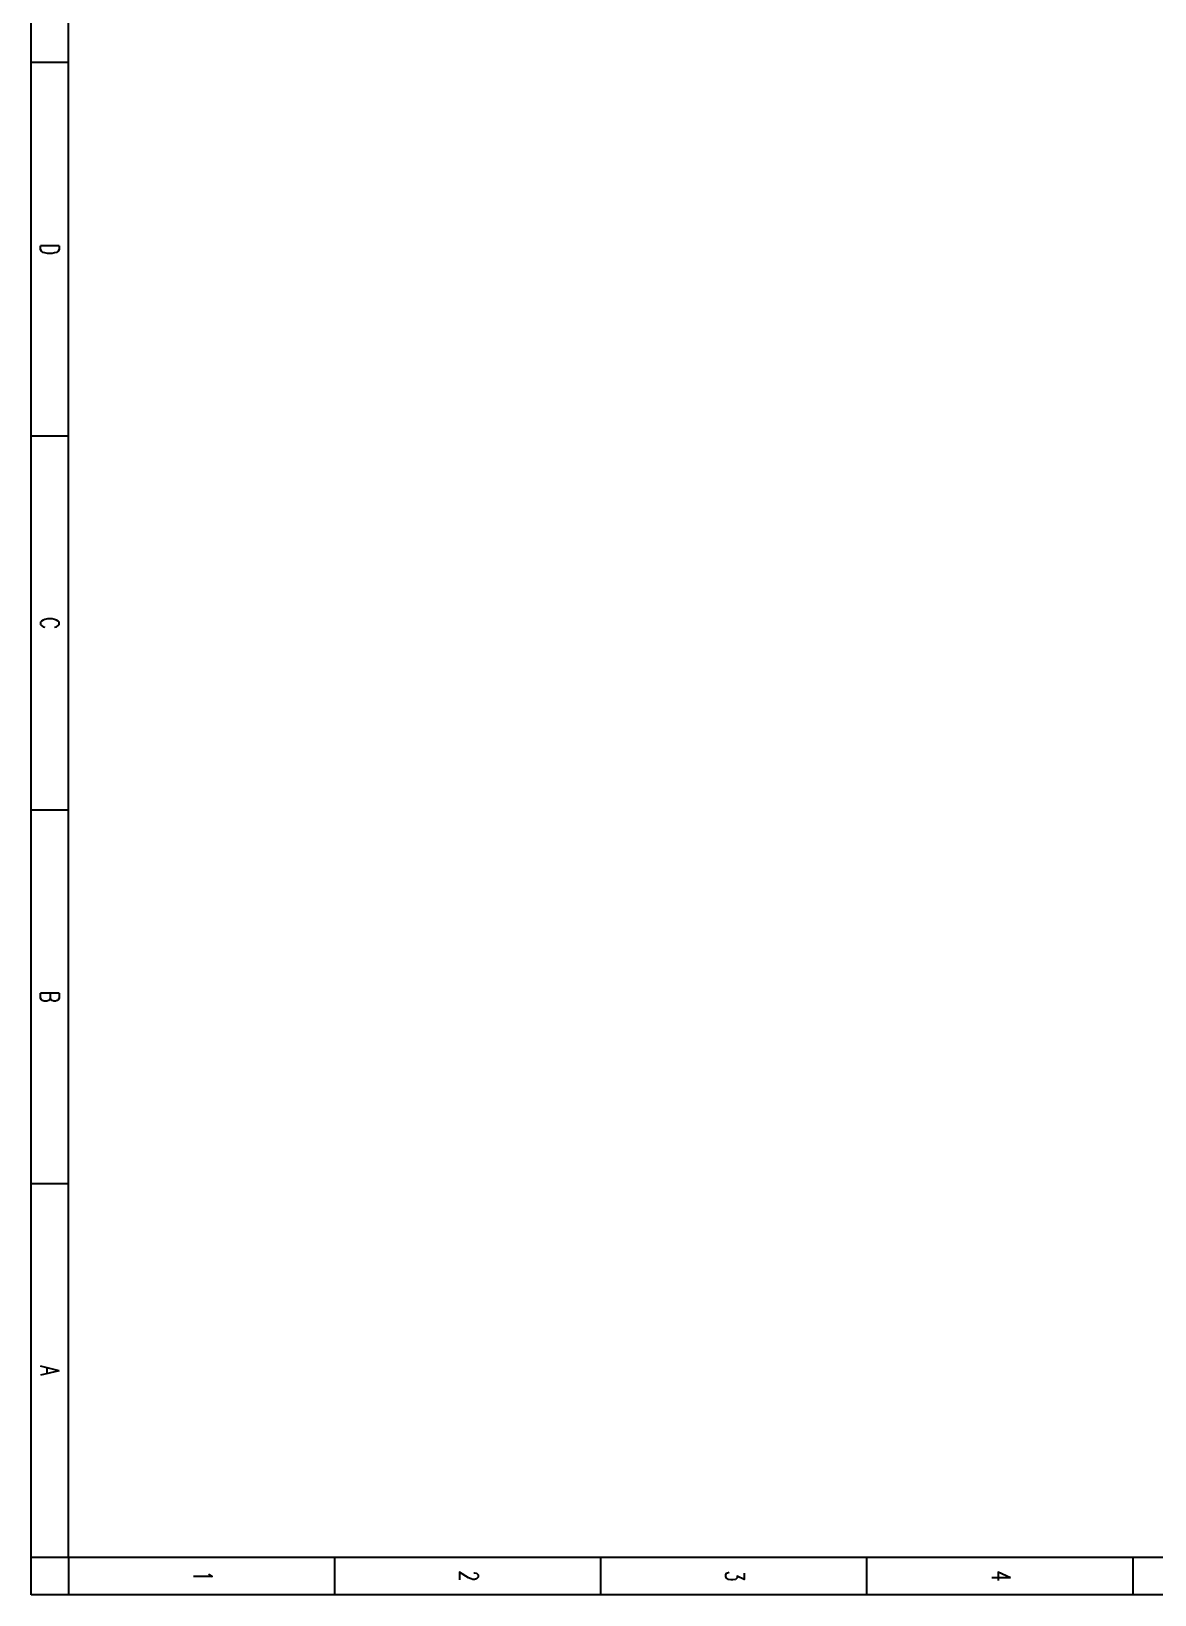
# Model space of a CAD drawing. Header units: inches. Extents: x 6 to 109360, y -14990 to 740552.
# Drawn here: x 6.3 to 309.2, y -9007.3 to -8585.9 of the extents above; entities that cross this region are included whole.
import ezdxf
from ezdxf.enums import TextEntityAlignment as Align

# ---------------------------------------------------------------- set-up
doc = ezdxf.new("R2010")
doc.units = ezdxf.units.IN
doc.header["$MEASUREMENT"] = 0
doc.layers.add('图框', color=4, linetype='Continuous')
doc.styles.add('HZ', font='txt_____.ttf', dxfattribs={"width": 0.7, "bigfont": 'HZTXT'})

# ---------------------------------------------------------------- blocks, each defined once
blk = doc.blocks.new('tk1')
at = {"layer": '图框'}
for p, q in [((10, 584), (10, -10)), ((0, 287), (0, 0)), ((0, 287), (0, 0)), ((0, 287), (0, 0)), ((0, 287), (0, 0)), ((0, 287), (10, 287)), ((0, 215.25), (10, 215.25)), ((0, 143.5), (10, 143.5)), ((0, 71.75), (10, 71.75)), ((-403, 0), (-403, -10)), ((-302.25, 0), (-302.25, -10)), ((-201.5, 0), (-201.5, -10)), ((-201.5, 0), (-201.5, -10)), ((-100.75, 0), (-100.75, -10)), ((0, 0), (0, -10)), ((0, 0), (10, 0)), ((10, -10), (-831, -10))]:
    blk.add_line(p, q, dxfattribs=at)
at = {"layer": '图框', "color": 1}
for p, q in [((0, 574), (0, 0)), ((0, 0), (-806, 0))]:
    blk.add_line(p, q, dxfattribs=at)
at = {"layer": '图框', "style": 'HZ', "width": 0.7}
for s, p in [('4', (4.96, 249.01)), ('3', (4.96, 177.26)), ('2', (4.96, 105.51)), ('1', (4.96, 33.76)), ('D', (-352.63, -7.5)), ('C', (-251.88, -7.5)), ('B', (-151.13, -7.5)), ('A', (-50.38, -7.5))]:
    blk.add_text(s, height=5, dxfattribs=at).set_placement(p, align=Align.CENTER)

msp = doc.modelspace()

# ---------------------------------------------------------------- linework, layer by layer
at = {"layer": '图框'}
msp.add_line((16.26462, -8997.31705), (16.26462, -8817.31705), dxfattribs=at)

# ---------------------------------------------------------------- block references
at = {"linetype": 'Continuous', "rotation": 270}
msp.add_blockref('tk1', (16.26462, -8997.31705), dxfattribs=at)

doc.saveas('drawing.dxf')
